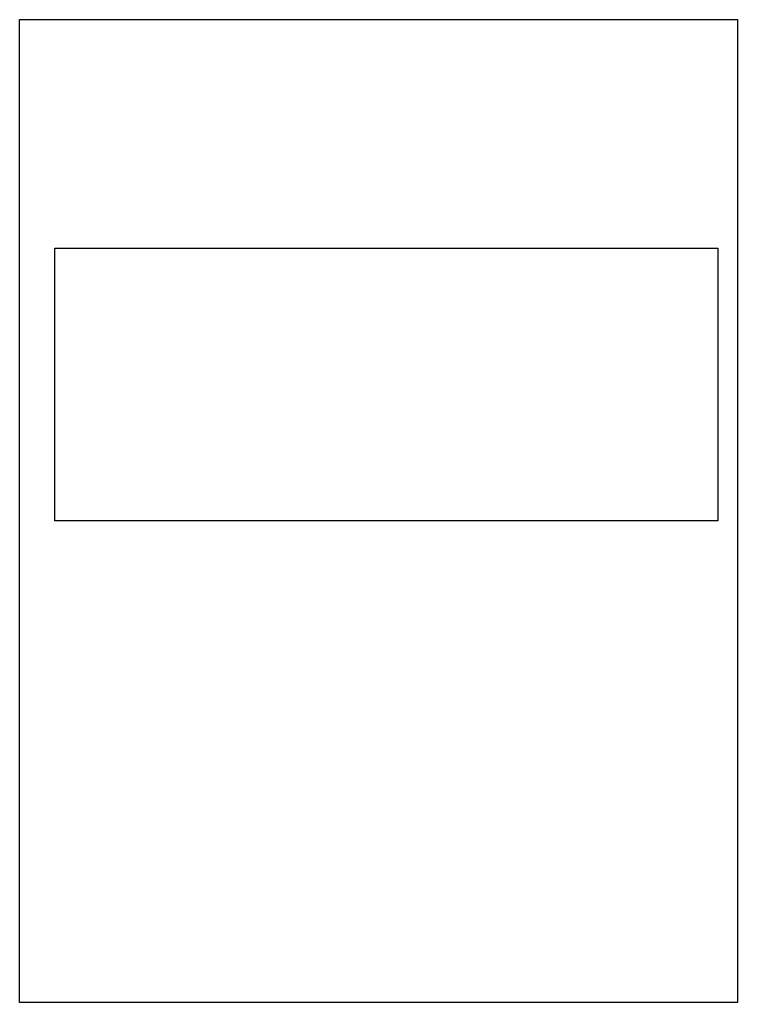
# Model space of a CAD drawing. Extents: x 40 to 132, y -166 to -40.
import ezdxf

# ---------------------------------------------------------------- set-up
doc = ezdxf.new("R2010")
doc.units = 0
doc.layers.add('BLACK', color=7, linetype='CONTINUOUS')

msp = doc.modelspace()

# ---------------------------------------------------------------- linework, layer by layer
at = {"layer": 'BLACK', "linetype": 'CONTINUOUS'}
for p, q in [((40, -40), (132, -40)), ((40, -166), (40, -40)), ((132, -40), (132, -166)), ((44.5, -69.278657), (129.5, -69.278657)), ((44.5, -104.278657), (44.5, -69.278657)), ((129.5, -69.278657), (129.5, -104.278657)), ((129.5, -104.278657), (44.5, -104.278657)), ((132, -166), (40, -166))]:
    msp.add_line(p, q, dxfattribs=at)

doc.saveas('drawing.dxf')
